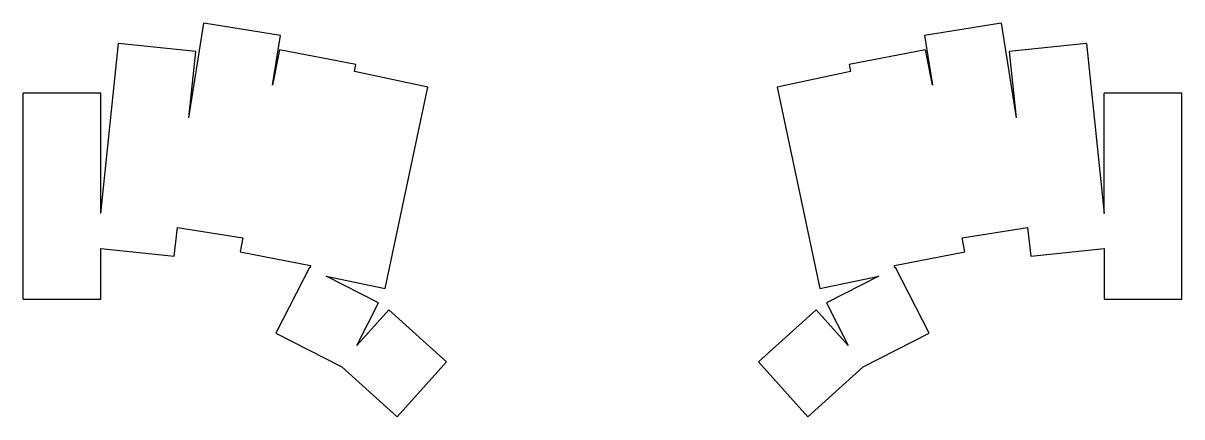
# Model space of a CAD drawing. Header units: millimetres. Extents: x 90 to 389, y -140 to -38.
import ezdxf

# ---------------------------------------------------------------- set-up
doc = ezdxf.new("R2010")
doc.units = ezdxf.units.MM

msp = doc.modelspace()

# ---------------------------------------------------------------- linework, layer by layer
for p, q in [((132.7, -62.85), (136.56, -38.5)), ((156.31, -41.62), (136.56, -38.5)), ((342.01, -38.5), (322.26, -41.62)), ((342.01, -38.5), (345.87, -62.85)), ((154.28, -54.43), (156.31, -41.62)), ((322.26, -41.62), (324.29, -54.43)), ((110, -87.48), (114.6, -43.69)), ((134.49, -45.78), (114.6, -43.69)), ((363.97, -43.69), (344.08, -45.78)), ((363.97, -43.69), (368.57, -87.48)), ((132.7, -62.85), (134.49, -45.78)), ((156.05, -45.31), (154.28, -54.43)), ((175.69, -49.12), (156.05, -45.31)), ((322.51, -45.31), (302.88, -49.12)), ((324.29, -54.43), (322.51, -45.31)), ((344.08, -45.78), (345.87, -62.85)), ((175.34, -50.93), (175.69, -49.12)), ((302.88, -49.12), (303.23, -50.93)), ((194.27, -54.96), (175.34, -50.93)), ((303.23, -50.93), (284.29, -54.96)), ((90, -109.5), (90, -56.5)), ((110, -56.5), (90, -56.5)), ((110, -87.48), (110, -56.5)), ((183.25, -106.8), (194.27, -54.96)), ((284.29, -54.96), (295.31, -106.8)), ((368.57, -87.48), (368.57, -56.5)), ((388.57, -56.5), (368.57, -56.5)), ((388.57, -109.5), (388.57, -56.5)), ((128.95, -98.49), (129.73, -91.08)), ((129.73, -91.08), (146.64, -93.75)), ((331.93, -93.75), (348.84, -91.08)), ((348.84, -91.08), (349.62, -98.49)), ((146.64, -93.75), (145.94, -97.33)), ((332.63, -97.33), (331.93, -93.75)), ((110, -109.5), (110, -96.5)), ((110, -96.5), (128.95, -98.49)), ((145.94, -97.33), (164.07, -100.86)), ((314.5, -100.86), (332.63, -97.33)), ((349.62, -98.49), (368.57, -96.5)), ((368.57, -96.5), (368.57, -109.5)), ((163.76, -101.36), (155.13, -118.29)), ((163.94, -101.46), (163.76, -101.36)), ((164.07, -100.86), (163.94, -101.46)), ((314.63, -101.46), (314.5, -100.86)), ((314.81, -101.36), (314.63, -101.46)), ((323.44, -118.29), (314.81, -101.36)), ((168.11, -103.58), (183.25, -106.8)), ((181.58, -110.44), (168.11, -103.58)), ((295.31, -106.8), (310.46, -103.58)), ((310.46, -103.58), (296.99, -110.44)), ((90, -109.5), (110, -109.5)), ((175.99, -121.41), (181.58, -110.44)), ((296.99, -110.44), (302.58, -121.41)), ((368.57, -109.5), (388.57, -109.5)), ((184.21, -112.28), (175.99, -121.41)), ((199.07, -125.66), (184.21, -112.28)), ((294.36, -112.28), (279.5, -125.66)), ((302.58, -121.41), (294.36, -112.28)), ((155.13, -118.29), (172.08, -126.93)), ((306.49, -126.93), (323.44, -118.29)), ((172.08, -126.93), (186.36, -139.78)), ((186.36, -139.78), (199.07, -125.66)), ((279.5, -125.66), (292.21, -139.78)), ((292.21, -139.78), (306.49, -126.93))]:
    msp.add_line(p, q)

doc.saveas('drawing.dxf')
